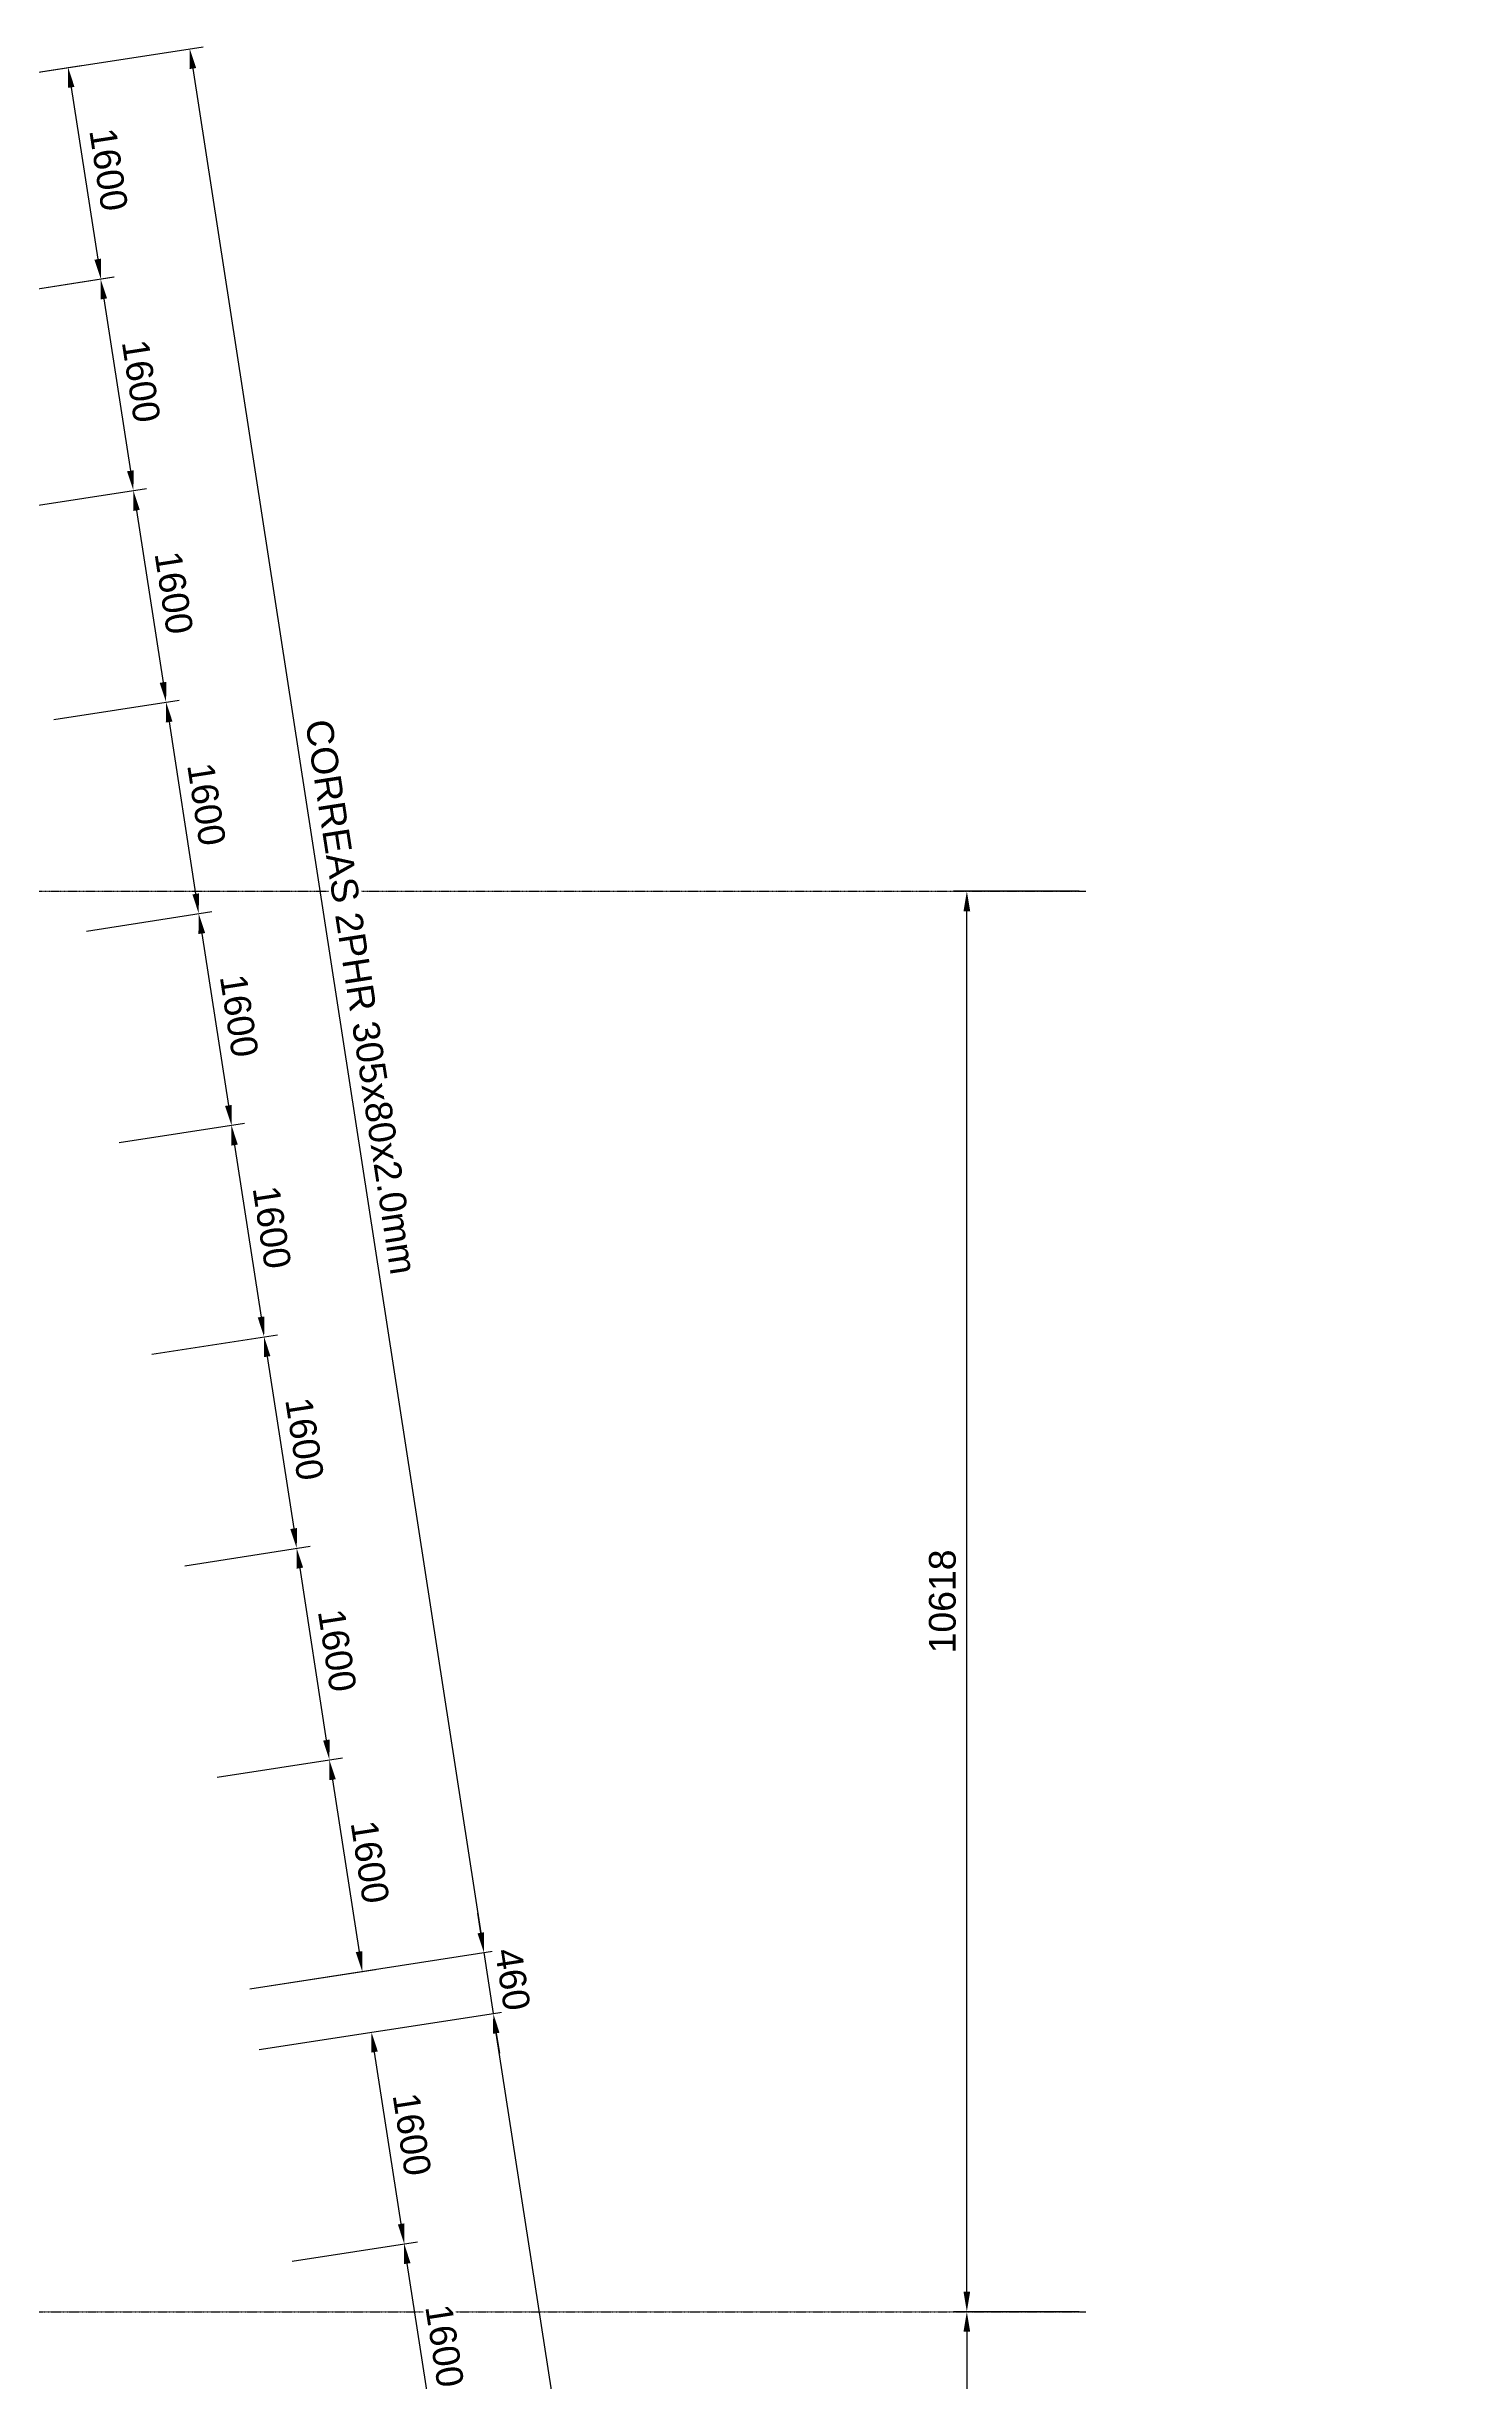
# Model space of a CAD drawing. Header units: millimetres. Extents: x -241278 to 318497, y -110515 to 29234.
# Drawn here: x 55532 to 66132, y 6117 to 23567 of the extents above; entities that cross this region are included whole.
import ezdxf
from ezdxf import colors
from ezdxf.entities.mleader import LeaderData, LeaderLine
from ezdxf.math import Vec2, Vec3

# ---------------------------------------------------------------- set-up
doc = ezdxf.new("R2010")
doc.units = ezdxf.units.MM
doc.header["$LTSCALE"] = 0.1
doc.linetypes.add('CENTERX2', pattern=[101.6, 63.5, -12.7, 12.7, -12.7])
doc.layers.add('SIM-COTAS', color=1, linetype='Continuous')
doc.layers.add('SIM-EJES', color=8, linetype='CENTERX2')
doc.styles.get("Standard").update_dxf_attribs({"font": 'arial.ttf'})
doc.dimstyles.new('EE 1_STANDAR', dxfattribs={"dimtxt": 2, "dimasz": 1.5, "dimexe": 1, "dimexo": 0.5, "dimgap": 0.8, "dimtad": 1, "dimdec": 0, "dimdsep": 46, "dimtxsty": 'Standard', "dimcen": 0.09, "dimclrd": 256, "dimclre": 256, "dimclrt": 2, "dimadec": 0, "dimazin": 0, "dimtfac": 1, "dimtdec": 0, "dimtix": 1, "dimtmove": 0, "dimatfit": 2, "dimfxl": 1, "dimtolj": 1, "dimlwd": -1, "dimlwe": -1, "dimarcsym": 1})

# ---------------------------------------------------------------- blocks, each defined once
blk = doc.blocks.new('*D475')
at = {"layer": 'SIM-COTAS', "transparency": 16777216}
for p, q in [((63251, 17255), (62312, 17255)), ((62412, 6787), (62412, 17105)), ((63251, 6637), (62312, 6637))]:
    blk.add_line(p, q, dxfattribs=at)
for points in [[(62387, 17105), (62437, 17105), (62412, 17255)], [(62387, 6787), (62437, 6787), (62412, 6637)]]:
    blk.add_solid(points, dxfattribs=at)
at = {"layer": 'SIM-COTAS', "color": 2, "transparency": 16777216, "insert": (62230, 11946), "char_height": 200, "attachment_point": 5, "rotation": 90, "bg_fill": 3, "box_fill_scale": 1.1, "bg_fill_color": 256, "bg_fill_true_color": 13158600, "bg_fill_transparency": 0}
blk.add_mtext('\\A1;10618', dxfattribs=at)
blk = doc.blocks.new('*D456')
at = {"layer": 'SIM-COTAS', "transparency": 16777216}
for p, q in [((63251, 6637), (62312, 6637)), ((62412, 6487), (62412, 4277)), ((63256, 4127), (62312, 4127))]:
    blk.add_line(p, q, dxfattribs=at)
for points in [[(62387, 6487), (62437, 6487), (62412, 6637)], [(62387, 4277), (62437, 4277), (62412, 4127)]]:
    blk.add_solid(points, dxfattribs=at)
at = {"layer": 'SIM-COTAS', "color": 2, "transparency": 16777216, "insert": (62230, 5382), "char_height": 200, "attachment_point": 5, "rotation": 90, "bg_fill": 3, "box_fill_scale": 1.1, "bg_fill_color": 256, "bg_fill_true_color": 13158600, "bg_fill_transparency": 0}
blk.add_mtext('\\A1;2510', dxfattribs=at)
blk = doc.blocks.new('*D399')
at = {"layer": 'SIM-COTAS', "transparency": 16777216}
for p, q in [((57367, 7015), (58304, 7160)), ((58427, 5712), (58228, 6997)), ((57611, 5434), (58548, 5579))]:
    blk.add_line(p, q, dxfattribs=at)
for points in [[(58253, 7000), (58203, 6993), (58205, 7145)], [(58451, 5716), (58402, 5708), (58449, 5564)]]:
    blk.add_solid(points, dxfattribs=at)
at = {"layer": 'SIM-COTAS', "color": 2, "transparency": 16777216, "insert": (58507, 6382), "char_height": 200, "attachment_point": 5, "rotation": 278.7824, "bg_fill": 3, "box_fill_scale": 1.1, "bg_fill_color": 256, "bg_fill_true_color": 13158600, "bg_fill_transparency": 0}
blk.add_mtext('\\A1;1600', dxfattribs=at)
blk = doc.blocks.new('*D398')
at = {"layer": 'SIM-COTAS', "transparency": 16777216}
for p, q in [((57122, 8596), (58060, 8741)), ((58182, 7293), (57984, 8578)), ((57367, 7015), (58304, 7160))]:
    blk.add_line(p, q, dxfattribs=at)
for points in [[(58008, 8582), (57959, 8574), (57961, 8726)], [(58207, 7297), (58158, 7289), (58205, 7145)]]:
    blk.add_solid(points, dxfattribs=at)
at = {"layer": 'SIM-COTAS', "color": 2, "transparency": 16777216, "insert": (58263, 7963), "char_height": 200, "attachment_point": 5, "rotation": 278.7824, "bg_fill": 3, "box_fill_scale": 1.1, "bg_fill_color": 256, "bg_fill_true_color": 13158600, "bg_fill_transparency": 0}
blk.add_mtext('\\A1;1600', dxfattribs=at)
blk = doc.blocks.new('*D397')
at = {"layer": 'SIM-COTAS', "transparency": 16777216}
for p, q in [((57122, 8596), (58970, 8882)), ((61291, -6798), (58894, 8718)), ((59565, -7216), (61412, -6931))]:
    blk.add_line(p, q, dxfattribs=at)
for points in [[(58918, 8722), (58869, 8714), (58871, 8867)], [(61315, -6794), (61266, -6801), (61314, -6946)]]:
    blk.add_solid(points, dxfattribs=at)
at = {"layer": 'SIM-COTAS', "color": 2, "transparency": 16777216, "insert": (60274, 988), "char_height": 200, "attachment_point": 5, "rotation": 278.7824, "bg_fill": 3, "box_fill_scale": 1.1, "bg_fill_color": 256, "bg_fill_true_color": 13158600, "bg_fill_transparency": 0}
blk.add_mtext('\\A1;CORREAS 2PHR 305x80x2.0mm', dxfattribs=at)
blk = doc.blocks.new('*D396')
at = {"layer": 'SIM-COTAS', "transparency": 16777216}
for p, q in [((54854, 23282), (56701, 23567)), ((56625, 23404), (58778, 9469)), ((57052, 9051), (58899, 9336))]:
    blk.add_line(p, q, dxfattribs=at)
for points in [[(56650, 23408), (56600, 23400), (56602, 23552)], [(58802, 9473), (58753, 9465), (58801, 9321)]]:
    blk.add_solid(points, dxfattribs=at)
at = {"layer": 'SIM-COTAS', "color": 2, "transparency": 16777216, "insert": (57883, 16465), "char_height": 200, "attachment_point": 5, "rotation": 278.7824, "bg_fill": 3, "box_fill_scale": 1.1, "bg_fill_color": 256, "bg_fill_true_color": 13158600, "bg_fill_transparency": 0}
blk.add_mtext('\\A1;CORREAS 2PHR 305x80x2.0mm', dxfattribs=at)
blk = doc.blocks.new('*D395')
at = {"layer": 'SIM-COTAS', "transparency": 16777216}
for p, q in [((54854, 23282), (55791, 23427)), ((55715, 23263), (55914, 21979)), ((55030, 21690), (56036, 21846))]:
    blk.add_line(p, q, dxfattribs=at)
for points in [[(55740, 23267), (55691, 23260), (55693, 23412)], [(55939, 21983), (55889, 21975), (55937, 21830)]]:
    blk.add_solid(points, dxfattribs=at)
at = {"layer": 'SIM-COTAS', "color": 2, "transparency": 16777216, "insert": (55995, 22649), "char_height": 200, "attachment_point": 5, "rotation": 278.7824, "bg_fill": 3, "box_fill_scale": 1.1, "bg_fill_color": 256, "bg_fill_true_color": 13158600, "bg_fill_transparency": 0}
blk.add_mtext('\\A1;1600', dxfattribs=at)
blk = doc.blocks.new('*D394')
at = {"layer": 'SIM-COTAS', "transparency": 16777216}
for p, q in [((55030, 21690), (56035, 21846)), ((55959, 21682), (56158, 20397)), ((55342, 20120), (56279, 20264))]:
    blk.add_line(p, q, dxfattribs=at)
for points in [[(55984, 21686), (55935, 21678), (55936, 21830)], [(56182, 20401), (56133, 20394), (56181, 20249)]]:
    blk.add_solid(points, dxfattribs=at)
at = {"layer": 'SIM-COTAS', "color": 2, "transparency": 16777216, "insert": (56238, 21068), "char_height": 200, "attachment_point": 5, "rotation": 278.7824, "bg_fill": 3, "box_fill_scale": 1.1, "bg_fill_color": 256, "bg_fill_true_color": 13158600, "bg_fill_transparency": 0}
blk.add_mtext('\\A1;1600', dxfattribs=at)
blk = doc.blocks.new('*D393')
at = {"layer": 'SIM-COTAS', "transparency": 16777216}
for p, q in [((55342, 20120), (56279, 20264)), ((56204, 20101), (56402, 18816)), ((55586, 18538), (56524, 18683))]:
    blk.add_line(p, q, dxfattribs=at)
for points in [[(56228, 20105), (56179, 20097), (56181, 20249)], [(56427, 18820), (56377, 18812), (56425, 18668)]]:
    blk.add_solid(points, dxfattribs=at)
at = {"layer": 'SIM-COTAS', "color": 2, "transparency": 16777216, "insert": (56483, 19486), "char_height": 200, "attachment_point": 5, "rotation": 278.7824, "bg_fill": 3, "box_fill_scale": 1.1, "bg_fill_color": 256, "bg_fill_true_color": 13158600, "bg_fill_transparency": 0}
blk.add_mtext('\\A1;1600', dxfattribs=at)
blk = doc.blocks.new('*D392')
at = {"layer": 'SIM-COTAS', "transparency": 16777216}
for p, q in [((55586, 18538), (56524, 18683)), ((56448, 18520), (56646, 17235)), ((55831, 16957), (56768, 17102))]:
    blk.add_line(p, q, dxfattribs=at)
for points in [[(56473, 18523), (56423, 18516), (56425, 18668)], [(56671, 17239), (56622, 17231), (56669, 17087)]]:
    blk.add_solid(points, dxfattribs=at)
at = {"layer": 'SIM-COTAS', "color": 2, "transparency": 16777216, "insert": (56727, 17905), "char_height": 200, "attachment_point": 5, "rotation": 278.7824, "bg_fill": 3, "box_fill_scale": 1.1, "bg_fill_color": 256, "bg_fill_true_color": 13158600, "bg_fill_transparency": 0}
blk.add_mtext('\\A1;1600', dxfattribs=at)
blk = doc.blocks.new('*D391')
at = {"layer": 'SIM-COTAS', "transparency": 16777216}
for p, q in [((55831, 16957), (56768, 17102)), ((56692, 16938), (56891, 15654)), ((56075, 15376), (57012, 15521))]:
    blk.add_line(p, q, dxfattribs=at)
for points in [[(56717, 16942), (56667, 16935), (56669, 17087)], [(56915, 15657), (56866, 15650), (56914, 15505)]]:
    blk.add_solid(points, dxfattribs=at)
at = {"layer": 'SIM-COTAS', "color": 2, "transparency": 16777216, "insert": (56971, 16324), "char_height": 200, "attachment_point": 5, "rotation": 278.7824, "bg_fill": 3, "box_fill_scale": 1.1, "bg_fill_color": 256, "bg_fill_true_color": 13158600, "bg_fill_transparency": 0}
blk.add_mtext('\\A1;1600', dxfattribs=at)
blk = doc.blocks.new('*D390')
at = {"layer": 'SIM-COTAS', "transparency": 16777216}
for p, q in [((56075, 15376), (57012, 15521)), ((56936, 15357), (57135, 14072)), ((56319, 13795), (57257, 13939))]:
    blk.add_line(p, q, dxfattribs=at)
for points in [[(56961, 15361), (56912, 15353), (56914, 15505)], [(57160, 14076), (57110, 14069), (57158, 13924)]]:
    blk.add_solid(points, dxfattribs=at)
at = {"layer": 'SIM-COTAS', "color": 2, "transparency": 16777216, "insert": (57216, 14743), "char_height": 200, "attachment_point": 5, "rotation": 278.7824, "bg_fill": 3, "box_fill_scale": 1.1, "bg_fill_color": 256, "bg_fill_true_color": 13158600, "bg_fill_transparency": 0}
blk.add_mtext('\\A1;1600', dxfattribs=at)
blk = doc.blocks.new('*D389')
at = {"layer": 'SIM-COTAS', "transparency": 16777216}
for p, q in [((56319, 13795), (57257, 13939)), ((57181, 13776), (57379, 12491)), ((56564, 12213), (57501, 12358))]:
    blk.add_line(p, q, dxfattribs=at)
for points in [[(57205, 13780), (57156, 13772), (57158, 13924)], [(57404, 12495), (57354, 12487), (57402, 12343)]]:
    blk.add_solid(points, dxfattribs=at)
at = {"layer": 'SIM-COTAS', "color": 2, "transparency": 16777216, "insert": (57460, 13161), "char_height": 200, "attachment_point": 5, "rotation": 278.7824, "bg_fill": 3, "box_fill_scale": 1.1, "bg_fill_color": 256, "bg_fill_true_color": 13158600, "bg_fill_transparency": 0}
blk.add_mtext('\\A1;1600', dxfattribs=at)
blk = doc.blocks.new('*D388')
at = {"layer": 'SIM-COTAS', "transparency": 16777216}
for p, q in [((56564, 12213), (57501, 12358)), ((57425, 12195), (57623, 10910)), ((56808, 10632), (57745, 10777))]:
    blk.add_line(p, q, dxfattribs=at)
for points in [[(57450, 12199), (57400, 12191), (57402, 12343)], [(57648, 10914), (57599, 10906), (57646, 10762)]]:
    blk.add_solid(points, dxfattribs=at)
at = {"layer": 'SIM-COTAS', "color": 2, "transparency": 16777216, "insert": (57704, 11580), "char_height": 200, "attachment_point": 5, "rotation": 278.7824, "bg_fill": 3, "box_fill_scale": 1.1, "bg_fill_color": 256, "bg_fill_true_color": 13158600, "bg_fill_transparency": 0}
blk.add_mtext('\\A1;1600', dxfattribs=at)
blk = doc.blocks.new('*D387')
at = {"layer": 'SIM-COTAS', "transparency": 16777216}
for p, q in [((56808, 10632), (57745, 10777)), ((57669, 10613), (57868, 9328)), ((57052, 9051), (57990, 9195))]:
    blk.add_line(p, q, dxfattribs=at)
for points in [[(57694, 10617), (57645, 10610), (57646, 10762)], [(57893, 9332), (57843, 9325), (57891, 9180)]]:
    blk.add_solid(points, dxfattribs=at)
at = {"layer": 'SIM-COTAS', "color": 2, "transparency": 16777216, "insert": (57949, 9999), "char_height": 200, "attachment_point": 5, "rotation": 278.7824, "bg_fill": 3, "box_fill_scale": 1.1, "bg_fill_color": 256, "bg_fill_true_color": 13158600, "bg_fill_transparency": 0}
blk.add_mtext('\\A1;1600', dxfattribs=at)
blk = doc.blocks.new('*D375')
at = {"layer": 'SIM-COTAS', "transparency": 16777216}
for p, q in [((58778, 9469), (58755, 9617)), ((57052, 9051), (58899, 9336)), ((58801, 9321), (58871, 8867)), ((57122, 8596), (58970, 8882)), ((58894, 8718), (58917, 8570))]:
    blk.add_line(p, q, dxfattribs=at)
for points in [[(58802, 9473), (58753, 9465), (58801, 9321)], [(58918, 8722), (58869, 8714), (58871, 8867)]]:
    blk.add_solid(points, dxfattribs=at)
at = {"layer": 'SIM-COTAS', "color": 2, "transparency": 16777216, "insert": (59016, 9121), "char_height": 200, "attachment_point": 5, "rotation": 278.7824, "bg_fill": 3, "box_fill_scale": 1.1, "bg_fill_color": 256, "bg_fill_true_color": 13158600, "bg_fill_transparency": 0}
blk.add_mtext('\\A1;460', dxfattribs=at)

msp = doc.modelspace()

# ---------------------------------------------------------------- dimensions: what is measured, and where the dimension line sits
at = {"layer": 'SIM-COTAS'}
dim = msp.add_linear_dim(base=(62412.4778, 17254.6038), p1=(63301.2894, 6637.0511), p2=(63301.2894, 17254.6038), angle=90, dimstyle='EE 1_STANDAR', override={"dimfxl": 0.0015, "dimtfill": 1}, dxfattribs=at)
dim.commit()
dim.dimension.update_dxf_attribs({"geometry": '*D475', "text_midpoint": (62230.3632, 11945.8275)})

# ---------------------------------------------------------------- next in the draw order: linework, layer by layer
at = {"layer": 'SIM-EJES'}
for p, q in [((31979.4, 17254.6), (63301.3, 17254.6)), ((23863.9, 6637.1), (63301.3, 6637.1))]:
    msp.add_line(p, q, dxfattribs=at)

# ---------------------------------------------------------------- next in the draw order: leaders
at = {"layer": 'SIM-COTAS', "linetype": 'Continuous'}
ml = msp.add_multileader_mtext('Standard', dxfattribs=at)
ml.set_content('\\A1;{\\C2;COLUMNA\\PTIPO 1}', color=256)
ml.set_leader_properties()
ml.build(insert=Vec2(0, 0))
ml.multileader.update_dxf_attribs({"dogleg_length": 0.0025, "arrow_head_size": 200, "scale": 100})
ctx = ml.context
ctx.base_point, ctx.scale, ctx.char_height, ctx.arrow_head_size, ctx.landing_gap_size, ctx.plane_origin = Vec3(50809.7, 14888), 100, 200, 200, 100, Vec3(36372.4, 15873.2)
notes = []
notes.append((ctx, [(0, (1, 1, 0), (50506.1, 14888), (1, 0), 303.7, [(0, [(48539.5, 16681.5)], 0, [])])]))
ctx.mtext.insert, ctx.mtext.width, ctx.mtext.defined_height, ctx.mtext.flow_direction = Vec3(50909.7, 14989.7), 2631.561, 822.2, 5
ml = msp.add_multileader_mtext('Standard', dxfattribs=at)
ml.set_content('\\A1;{\\C2;COLUMNA\\PTIPO 1}', color=256)
ml.set_leader_properties()
ml.build(insert=Vec2(0, 0))
ml.multileader.update_dxf_attribs({"dogleg_length": 0.0025, "arrow_head_size": 200, "scale": 100})
ctx = ml.context
ctx.base_point, ctx.scale, ctx.char_height, ctx.arrow_head_size, ctx.landing_gap_size, ctx.plane_origin = Vec3(11142.3, 12695.9), 100, 200, 200, 100, Vec3(7179.4, 3515.5)
notes.append((ctx, [(0, (1, 1, 0), (10838.6, 12695.9), (1, 0), 303.7, [(0, [(9114.9, 7611.5)], 0, [])])]))
ctx.mtext.insert, ctx.mtext.width, ctx.mtext.defined_height, ctx.mtext.flow_direction = Vec3(11242.3, 12797.6), 2631.561, 822.2, 5
for ctx, leaders in notes:
    for number, flags, end, landing, length, lines in leaders:
        leader = LeaderData()
        leader.index, (leader.has_last_leader_line, leader.has_dogleg_vector, leader.attachment_direction) = number, flags
        leader.last_leader_point, leader.dogleg_vector, leader.dogleg_length = Vec3(end), Vec3(landing), length
        for number, points, colour, breaks in lines:
            line = LeaderLine()
            line.index, line.vertices, line.color, line.breaks = number, Vec3.list(points), colors.encode_raw_color(colour), breaks
            leader.lines.append(line)
        ctx.leaders.append(leader)

# ---------------------------------------------------------------- next in the draw order: dimensions: what is measured, and where the dimension line sits
at = {"layer": 'SIM-COTAS'}
dim = msp.add_linear_dim(base=(58800.6, 9320.8), p1=(54804.1, 23274.4), p2=(57002.8, 9043.1), angle=278.78237, text='CORREAS 2PHR 305x80x2.0mm', dimstyle='EE 1_STANDAR', override={"dimfxl": 0.0015, "dimtfill": 1}, dxfattribs=at)
dim.commit()
dim.dimension.update_dxf_attribs({"geometry": '*D396', "text_midpoint": (57882.6, 16464.5)})
for base, p1, p2, angle, picture, middle in [((58205.2, 7144.8), (57561.6, 5426.4), (57317.3, 7007.7), 98.78237, '*D399', (58507.3, 6382)), ((62412.5, 4127.4), (63301.3, 6637.1), (63306.1, 4127.4), 90, '*D456', (62230.4, 5382.2))]:
    dim = msp.add_linear_dim(base=base, p1=p1, p2=p2, angle=angle, dimstyle='EE 1_STANDAR', override={"dimfxl": 0.0015, "dimtfill": 1}, dxfattribs=at)
    dim.commit()
    dim.dimension.update_dxf_attribs({"geometry": picture, "text_midpoint": middle})

# ---------------------------------------------------------------- next in the draw order: dimensions: what is measured, and where the dimension line sits
for base, p1, p2, angle, picture, middle in [((55936.8, 21830.4), (54804.1, 23274.4), (54980.4, 21682.7), 278.78237, '*D395', (55994.7, 22648.9)), ((57960.9, 8726), (57317.3, 7007.7), (57073, 8588.8), 98.78237, '*D398', (58263, 7963.2))]:
    dim = msp.add_linear_dim(base=base, p1=p1, p2=p2, angle=angle, dimstyle='EE 1_STANDAR', override={"dimfxl": 0.0015, "dimtfill": 1}, dxfattribs=at)
    dim.commit()
    dim.dimension.update_dxf_attribs({"geometry": picture, "text_midpoint": middle})

# ---------------------------------------------------------------- next in the draw order: dimensions: what is measured, and where the dimension line sits
dim = msp.add_linear_dim(base=(56180.6, 20249.1), p1=(54980.4, 21682.7), p2=(55292.7, 20112), angle=278.78237, dimstyle='EE 1_STANDAR', override={"dimfxl": 0.0015, "dimtfill": 1}, dxfattribs=at)
dim.commit()
dim.dimension.update_dxf_attribs({"geometry": '*D394', "text_midpoint": (56238.5, 21067.6)})
dim = msp.add_linear_dim(base=(58870.8, 8866.5), p1=(59515.9, -7223.5), p2=(57073, 8588.8), angle=98.78237, text='CORREAS 2PHR 305x80x2.0mm', dimstyle='EE 1_STANDAR', override={"dimfxl": 0.0015, "dimtfill": 1}, dxfattribs=at)
dim.commit()
dim.dimension.update_dxf_attribs({"geometry": '*D397', "text_midpoint": (60273.6, 988.4)})

# ---------------------------------------------------------------- next in the draw order: dimensions: what is measured, and where the dimension line sits
dim = msp.add_linear_dim(base=(56424.9, 18667.9), p1=(55292.7, 20112), p2=(55537, 18530.7), angle=278.78237, dimstyle='EE 1_STANDAR', override={"dimfxl": 0.0015, "dimtfill": 1}, dxfattribs=at)
dim.commit()
dim.dimension.update_dxf_attribs({"geometry": '*D393', "text_midpoint": (56482.8, 19486.3)})

# ---------------------------------------------------------------- next in the draw order: dimensions: what is measured, and where the dimension line sits
dim = msp.add_linear_dim(base=(56669.2, 17086.7), p1=(55537, 18530.7), p2=(55781.3, 16949.5), angle=278.78237, dimstyle='EE 1_STANDAR', override={"dimfxl": 0.0015, "dimtfill": 1}, dxfattribs=at)
dim.commit()
dim.dimension.update_dxf_attribs({"geometry": '*D392', "text_midpoint": (56727, 17905.1)})

# ---------------------------------------------------------------- next in the draw order: dimensions: what is measured, and where the dimension line sits
dim = msp.add_linear_dim(base=(56913.5, 15505.4), p1=(55781.3, 16949.5), p2=(56025.6, 15368.2), angle=278.78237, dimstyle='EE 1_STANDAR', override={"dimfxl": 0.0015, "dimtfill": 1}, dxfattribs=at)
dim.commit()
dim.dimension.update_dxf_attribs({"geometry": '*D391', "text_midpoint": (56971.3, 16323.8)})

# ---------------------------------------------------------------- next in the draw order: dimensions: what is measured, and where the dimension line sits
dim = msp.add_linear_dim(base=(57157.8, 13924.2), p1=(56025.6, 15368.2), p2=(56269.9, 13787), angle=278.78237, dimstyle='EE 1_STANDAR', override={"dimfxl": 0.0015, "dimtfill": 1}, dxfattribs=at)
dim.commit()
dim.dimension.update_dxf_attribs({"geometry": '*D390', "text_midpoint": (57215.6, 14742.6)})

# ---------------------------------------------------------------- next in the draw order: dimensions: what is measured, and where the dimension line sits
dim = msp.add_linear_dim(base=(57402.1, 12342.9), p1=(56269.9, 13787), p2=(56514.2, 12205.8), angle=278.78237, dimstyle='EE 1_STANDAR', override={"dimfxl": 0.0015, "dimtfill": 1}, dxfattribs=at)
dim.commit()
dim.dimension.update_dxf_attribs({"geometry": '*D389', "text_midpoint": (57459.9, 13161.4)})

# ---------------------------------------------------------------- next in the draw order: dimensions: what is measured, and where the dimension line sits
dim = msp.add_linear_dim(base=(57646.4, 10761.7), p1=(56514.2, 12205.8), p2=(56758.5, 10624.5), angle=278.78237, dimstyle='EE 1_STANDAR', override={"dimfxl": 0.0015, "dimtfill": 1}, dxfattribs=at)
dim.commit()
dim.dimension.update_dxf_attribs({"geometry": '*D388', "text_midpoint": (57704.2, 11580.1)})

# ---------------------------------------------------------------- next in the draw order: dimensions: what is measured, and where the dimension line sits
dim = msp.add_linear_dim(base=(57890.7, 9180.2), p1=(56758.5, 10624.5), p2=(57002.8, 9043.1), angle=278.78237, dimstyle='EE 1_STANDAR', override={"dimfxl": 0.0015, "dimtfill": 1}, dxfattribs=at)
dim.commit()
dim.dimension.update_dxf_attribs({"geometry": '*D387', "text_midpoint": (57948.5, 9998.8)})

# ---------------------------------------------------------------- next in the draw order: dimensions: what is measured, and where the dimension line sits
dim = msp.add_linear_dim(base=(58870.8, 8866.5), p1=(57002.8, 9043.1), p2=(57073, 8588.8), angle=278.78237, dimstyle='EE 1_STANDAR', override={"dimfxl": 0.0015, "dimtfill": 1}, dxfattribs=at)
dim.commit()
dim.dimension.update_dxf_attribs({"geometry": '*D375', "text_midpoint": (59015.6, 9121.5)})

doc.saveas('drawing.dxf')
